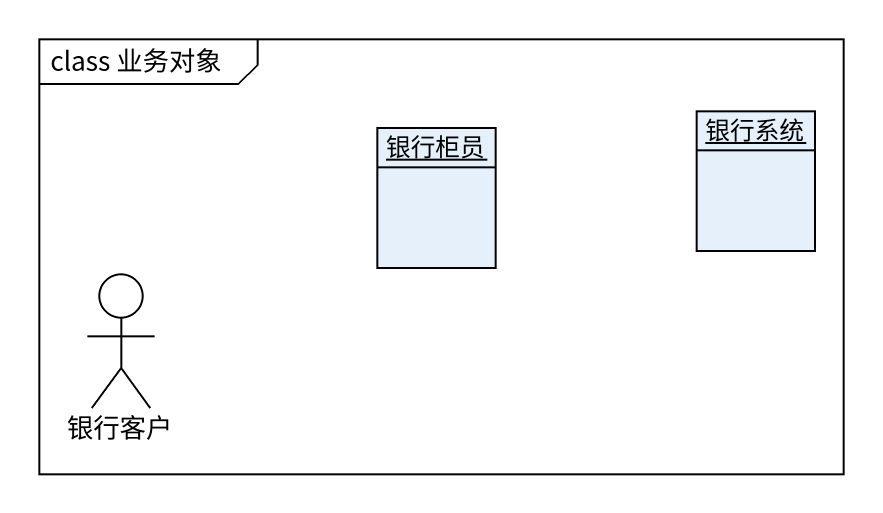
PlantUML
@startuml
mainframe class 业务对象
allowmixing
hide circle
hide empty members
object 银行柜员
object 银行系统
actor 银行客户
@enduml
